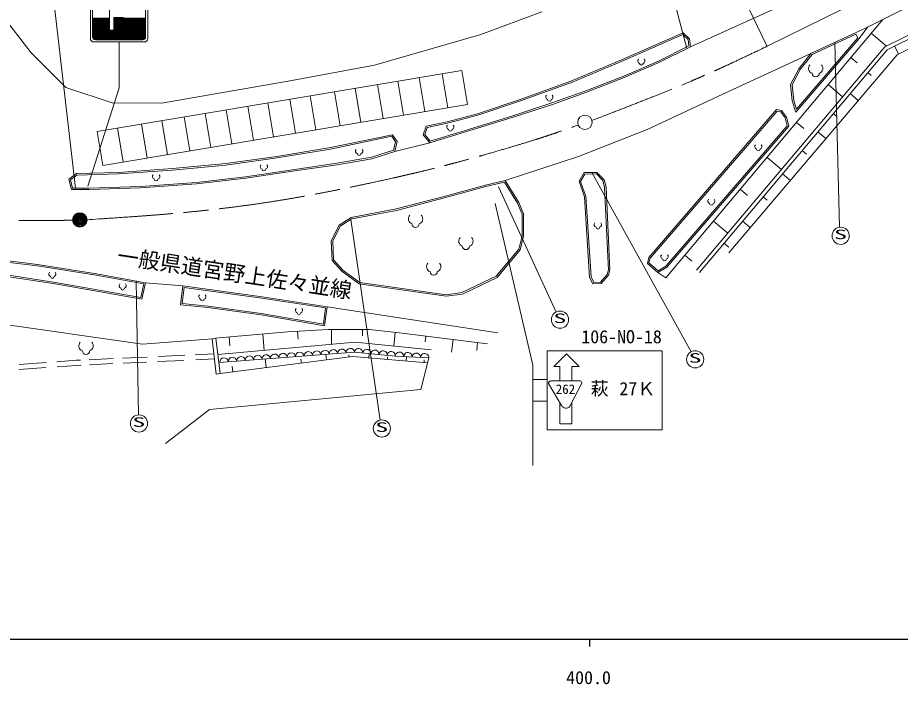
# Model space of a CAD drawing. Units: millimetres, scale not verified. Extents: x 40000 to 680000, y 20000 to 380000.
# Drawn here: x 388290 to 511295, y 198715 to 291706 of the extents above; entities that cross this region are included whole.
import ezdxf
from ezdxf.enums import TextEntityAlignment as Align

# ---------------------------------------------------------------- set-up
doc = ezdxf.new("R2010")
doc.units = ezdxf.units.MM
doc.header["$LTSCALE"] = 1000
doc.linetypes.add('CHAIN', pattern=[18.5, 12, -1.5, 3.5, -1.5])
for name, color, linetype, lineweight in [('M-BGD', 7, 'Continuous', 13), ('M-BMK', 2, 'CHAIN', 13), ('M-BMK-SRVR', 3, 'Continuous', 13), ('M-STR-HTXT', 7, 'Continuous', 13), ('M-STR-STRC', 7, 'Continuous', 13), ('M-TTL-BAND', 7, 'Continuous', 25)]:
    doc.layers.add(name, color=color, linetype=linetype, lineweight=lineweight)
doc.styles.add('ＭＳ ゴシック', font='')
doc.styles.get('ＭＳ ゴシック').set_extended_font_data('MS Gothic')

msp = doc.modelspace()

# ---------------------------------------------------------------- linework, layer by layer
at = {"layer": 'M-BGD'}
for p, q in [((559262, 316671), (508837, 291429)), ((553831, 309878), (509128, 287632)), ((554116, 309462), (509444, 287231)), ((506610, 298777), (482045, 287643)), ((510830, 286504), (532113, 297273)), ((385935, 292265), (390187, 286803)), ((452839, 289350), (461343, 292533)), ((508837, 291429), (478632, 255433)), ((506544, 290299), (498830, 286701)), ((505543, 288778), (506782, 290416)), ((508837, 291429), (506544, 290299)), ((437999, 285077), (452839, 289350)), ((481017, 289592), (472452, 285816)), ((480979, 289356), (472531, 285632)), ((481740, 288662), (480979, 289356)), ((481932, 288758), (481017, 289592)), ((505078, 289378), (498987, 286577)), ((505391, 288908), (505078, 289378)), ((509357, 287746), (507238, 289524)), ((481832, 287760), (481740, 288662)), ((482045, 287643), (481932, 288758)), ((496753, 278541), (505543, 288778)), ((496831, 278939), (505391, 288908)), ((390187, 286803), (395017, 281973)), ((477574, 285629), (481832, 287760)), ((477659, 285447), (482045, 287643)), ((509128, 287632), (482905, 256502)), ((509444, 287231), (483287, 256180)), ((498830, 286701), (487268, 281355)), ((498830, 286701), (497161, 284587)), ((511056, 286619), (510492, 287753)), ((472452, 285816), (465399, 282825)), ((472531, 285632), (465472, 282638)), ((472745, 283564), (477574, 285629)), ((472821, 283379), (477659, 285447)), ((487379, 258880), (510830, 286504)), ((498987, 286577), (497330, 284478)), ((505263, 285406), (504394, 286135)), ((399384, 275833), (450172, 284326)), ((425969, 282828), (437999, 285077)), ((450172, 284326), (450964, 279592)), ((497161, 284587), (496011, 282361)), ((497330, 284478), (496216, 282322)), ((445042, 278601), (444250, 283336)), ((448233, 279135), (447442, 283869)), ((467470, 281498), (472745, 283564)), ((467541, 281311), (472821, 283379)), ((507223, 283642), (506753, 284038)), ((395017, 281973), (401479, 279842)), ((408319, 279792), (425969, 282828)), ((436121, 277110), (435330, 281844)), ((439243, 277632), (438451, 282366)), ((442041, 278100), (441249, 282834)), ((465399, 282825), (458309, 280276)), ((465472, 282638), (458375, 280088)), ((496011, 282361), (496234, 280099)), ((496216, 282322), (496431, 280141)), ((503257, 280663), (501230, 282364)), ((429859, 276063), (429068, 280797)), ((433254, 276630), (432462, 281365)), ((462749, 279801), (467470, 281498)), ((462814, 279612), (467541, 281311)), ((487268, 281355), (476004, 276106)), ((505439, 280154), (504294, 281118)), ((400176, 271099), (450964, 279592)), ((401479, 279842), (408319, 279792)), ((421136, 274604), (420344, 279338)), ((423927, 275071), (423136, 279805)), ((426998, 275584), (426206, 280318)), ((458309, 280276), (452364, 278282)), ((458375, 280088), (452421, 278090)), ((457141, 277956), (462749, 279801)), ((457201, 277765), (462814, 279612)), ((496234, 280099), (496753, 278541)), ((496431, 280141), (496831, 278939)), ((415223, 273615), (414431, 278349)), ((418128, 274101), (417337, 278835)), ((452364, 278282), (448154, 277174)), ((452421, 278090), (448200, 276980)), ((494056, 278896), (476243, 258238)), ((494132, 278678), (476425, 258144)), ((494746, 278764), (494056, 278896)), ((494631, 278583), (494132, 278678)), ((495247, 277743), (494631, 278583)), ((495432, 277830), (494746, 278764)), ((502461, 277907), (501951, 278337)), ((406353, 272132), (405561, 276866)), ((409164, 272602), (408372, 277336)), ((412304, 273127), (411513, 277861)), ((448154, 277174), (445200, 276546)), ((448200, 276980), (445352, 276374)), ((450644, 275962), (457141, 277956)), ((450702, 275771), (457201, 277765)), ((495524, 276635), (495247, 277743)), ((495743, 276583), (495432, 277830)), ((497832, 276249), (496815, 277102)), ((399384, 275833), (400176, 271099)), ((403016, 271574), (402224, 276308)), ((445200, 276546), (444794, 275365)), ((445352, 276374), (445020, 275406)), ((445717, 274257), (450702, 275771)), ((445786, 274487), (450644, 275962)), ((476004, 276106), (466450, 272331)), ((478607, 257047), (495524, 276635)), ((478737, 256893), (495743, 276583)), ((500932, 274846), (499808, 275793)), ((440518, 275380), (431863, 273572)), ((440427, 275157), (431900, 273375)), ((440950, 274372), (440427, 275157)), ((441164, 274411), (440518, 275380)), ((440686, 273202), (440950, 274372)), ((440856, 273046), (441164, 274411)), ((444794, 275365), (445717, 274257)), ((445020, 275406), (445786, 274487)), ((431863, 273572), (424430, 272333)), ((431900, 273375), (424460, 272135)), ((437614, 272231), (440686, 273202)), ((445717, 274257), (440856, 273046)), ((498234, 272659), (497610, 273184)), ((424430, 272333), (417294, 271341)), ((424460, 272135), (417317, 271143)), ((432774, 271391), (437614, 272231)), ((432805, 271193), (437661, 272036)), ((437661, 272036), (440856, 273046)), ((466450, 272331), (456248, 268969)), ((494724, 270533), (492716, 272218)), ((409861, 270647), (402328, 270102)), ((417294, 271341), (409861, 270647)), ((417317, 271143), (409877, 270448)), ((426581, 270499), (432774, 271391)), ((426610, 270301), (432805, 271193)), ((396481, 269953), (395440, 269160)), ((396550, 269755), (395665, 269080)), ((402328, 270102), (396481, 269953)), ((402338, 269902), (396550, 269755)), ((409877, 270448), (402338, 269902)), ((413212, 268716), (420043, 269508)), ((420043, 269508), (426581, 270499)), ((420069, 269310), (426610, 270301)), ((467231, 270084), (466528, 268881)), ((467347, 269886), (466747, 268860)), ((469020, 270113), (467231, 270084)), ((468937, 269912), (467347, 269886)), ((469837, 268986), (468937, 269912)), ((470017, 269087), (469020, 270113)), ((495968, 268998), (494867, 269926)), ((395440, 269160), (395787, 267723)), ((395665, 269080), (395944, 267923)), ((398261, 267923), (405390, 268171)), ((405390, 268171), (413212, 268716)), ((405401, 267971), (413231, 268517)), ((413231, 268517), (420069, 269310)), ((447728, 266766), (453490, 268325)), ((453490, 268325), (456248, 268969)), ((453539, 268131), (456153, 268742)), ((456153, 268742), (457953, 265826)), ((456248, 268969), (458132, 265917)), ((466528, 268881), (467290, 266711)), ((466747, 268860), (467488, 266752)), ((470082, 268031), (469837, 268986)), ((470281, 268060), (470017, 269087)), ((395787, 267723), (398265, 267723)), ((395944, 267923), (398261, 267923)), ((398265, 267723), (405401, 267971)), ((447780, 266573), (453539, 268131)), ((470610, 256468), (470082, 268031)), ((470810, 256477), (470281, 268060)), ((490018, 266900), (488983, 267769)), ((441022, 265019), (447728, 266766)), ((441066, 264823), (447780, 266573)), ((457953, 265826), (458583, 264281)), ((458132, 265917), (458783, 264321)), ((467290, 266711), (467994, 255480)), ((467488, 266752), (468191, 255534)), ((492743, 266244), (492171, 266726)), ((434788, 263838), (441022, 265019)), ((434863, 263648), (441066, 264823)), ((433087, 262751), (434788, 263838)), ((433242, 262612), (434863, 263648)), ((458583, 264281), (458604, 261281)), ((458783, 264321), (458804, 261257)), ((487232, 261639), (485241, 263309)), ((490378, 262413), (489301, 263320)), ((432001, 260579), (433087, 262751)), ((432203, 260535), (433242, 262612)), ((458604, 261281), (458138, 259419)), ((458804, 261257), (458321, 259325)), ((432096, 257839), (432001, 260579)), ((432293, 257920), (432203, 260535)), ((487397, 259683), (486719, 260254)), ((381536, 258461), (391069, 257265)), ((458138, 259419), (454963, 255625)), ((458321, 259325), (455089, 255463)), ((482252, 257743), (481265, 258571)), ((381513, 258263), (391041, 257067)), ((391069, 257265), (399272, 255979)), ((433513, 256281), (432096, 257839)), ((433647, 256431), (432293, 257920)), ((476243, 258238), (476046, 257434)), ((476046, 257434), (477506, 256146)), ((476425, 258144), (476269, 257504)), ((476269, 257504), (477528, 256393)), ((393508, 254560), (384684, 255934)), ((393541, 254757), (384711, 256132)), ((391041, 257067), (399239, 255782)), ((399272, 255979), (406101, 254738)), ((435874, 254581), (433513, 256281)), ((435951, 254772), (433647, 256431)), ((469512, 254825), (470425, 255872)), ((470425, 255872), (470618, 256533)), ((470604, 255773), (470810, 256477)), ((477506, 256146), (478737, 256893)), ((477506, 256146), (478632, 255433)), ((477528, 256393), (478607, 257047)), ((405458, 252662), (393541, 254757)), ((399239, 255782), (405863, 254578)), ((406101, 254738), (405613, 252432)), ((411318, 254285), (406101, 254738)), ((447994, 253041), (435951, 254772)), ((454963, 255625), (450203, 253348)), ((455089, 255463), (450261, 253154)), ((467994, 255480), (468464, 254571)), ((468191, 255534), (468582, 254777)), ((468464, 254571), (469607, 254630)), ((468582, 254777), (469512, 254825)), ((469607, 254630), (470604, 255773)), ((405613, 252432), (393508, 254560)), ((405863, 254578), (405458, 252662)), ((410970, 251643), (411318, 254285)), ((411195, 251822), (411490, 254059)), ((411318, 254285), (422349, 252776)), ((411490, 254059), (422320, 252578)), ((447994, 252839), (435874, 254581)), ((422320, 252578), (431208, 251215)), ((422349, 252776), (431434, 251383)), ((450203, 253348), (447994, 253041)), ((450261, 253154), (447994, 252839)), ((405674, 246186), (364753, 252007)), ((414801, 251266), (410970, 251643)), ((414825, 251464), (411195, 251822)), ((422204, 250250), (414801, 251266)), ((422234, 250448), (414825, 251464)), ((431208, 251215), (430888, 248973)), ((431434, 251383), (431057, 248741)), ((455222, 247755), (431434, 251383)), ((431057, 248741), (422204, 250250)), ((430888, 248973), (422234, 250448)), ((425946, 247877), (416831, 247115)), ((422641, 245301), (422450, 247585)), ((431558, 248208), (425946, 247877)), ((427364, 246876), (427300, 247957)), ((437321, 248208), (431558, 248208)), ((432045, 246147), (432044, 248208)), ((436345, 247338), (436345, 248208)), ((441485, 247751), (437321, 248208)), ((440703, 245903), (440913, 247814)), ((453749, 246228), (441485, 247751)), ((445070, 246466), (445173, 247293)), ((415410, 246912), (405674, 246186)), ((415410, 246912), (415892, 246988)), ((415943, 241961), (415410, 246912)), ((416831, 247115), (415892, 246988)), ((415892, 246988), (416502, 242063)), ((435334, 246443), (416173, 244718)), ((417869, 245952), (417766, 247193)), ((445922, 245377), (435334, 246443)), ((448766, 245029), (448988, 246819)), ((452255, 245286), (452393, 246396)), ((415637, 244796), (413017, 244675)), ((435233, 245030), (416310, 243614)), ((440918, 244513), (435233, 245030)), ((437266, 244845), (437216, 244236)), ((392276, 243602), (388500, 243326)), ((396468, 243909), (393743, 243710)), ((397053, 243936), (396468, 243909)), ((401582, 244146), (398270, 243992)), ((406315, 244365), (402920, 244208)), ((406229, 243660), (402998, 243510)), ((411467, 243903), (407780, 243732)), ((411597, 244609), (407906, 244438)), ((415670, 244097), (413102, 243978)), ((434954, 244425), (416502, 242063)), ((422775, 244097), (422931, 242886)), ((427774, 244065), (427844, 243515)), ((431252, 244732), (431351, 243963)), ((434428, 244695), (434471, 244363)), ((445406, 243554), (434954, 244425)), ((439846, 244403), (439814, 244020)), ((445581, 244243), (440918, 244513)), ((442483, 244423), (442431, 243802)), ((444466, 239846), (445581, 244243)), ((444949, 243998), (444916, 243595)), ((392195, 242895), (388502, 242625)), ((396510, 243210), (393778, 243010)), ((397138, 243239), (396510, 243210)), ((401574, 243445), (398307, 243293)), ((418174, 243098), (418278, 242290)), ((416502, 242063), (415943, 241961)), ((415035, 237056), (444466, 239846)), ((408899, 232331), (415035, 237056))]:
    msp.add_line(p, q, dxfattribs=at)
for centre, radius, start, end in [((475060, 285672), 364, 135.79799, 252.27913), ((475339, 285672), 364, 287.72533, 44.20647), ((475199, 285326), 250, 180.00231, 0.00216), ((499222, 284631), 727, 135.79799, 252.27913), ((499779, 284631), 727, 287.72533, 44.20647), ((499501, 283938), 500, 180.00231, 0.00216), ((462259, 280637), 364, 135.79799, 252.27913), ((462537, 280637), 364, 287.72533, 44.20647), ((462398, 280291), 250, 180.00231, 0.00216), ((448448, 276455), 364, 135.79799, 252.27913), ((448587, 276108), 250, 180.00231, 0.00216), ((448727, 276455), 364, 287.72533, 44.20647), ((435741, 273080), 364, 135.79799, 252.27913), ((436020, 273080), 364, 287.72533, 44.20647), ((491375, 273719), 364, 135.79799, 252.27913), ((491514, 273373), 250, 180.00231, 0.00216), ((491654, 273719), 364, 287.72533, 44.20647), ((435880, 272734), 250, 180.00231, 0.00216), ((422460, 270926), 364, 135.79799, 252.27913), ((422738, 270926), 364, 287.72533, 44.20647), ((407455, 269525), 364, 135.79799, 252.27913), ((407734, 269525), 364, 287.72533, 44.20647), ((422599, 270579), 250, 180.00231, 0.00216), ((407594, 269179), 250, 180.00231, 0.00216), ((484833, 266127), 364, 135.79799, 252.27913), ((484973, 265781), 250, 180.00231, 0.00216), ((485112, 266127), 364, 287.72533, 44.20647), ((443463, 263641), 727, 135.79799, 252.27913), ((444020, 263641), 727, 287.72533, 44.20647), ((443741, 262948), 500, 180.00231, 0.00216), ((469003, 262815), 364, 135.79799, 252.27913), ((469143, 262469), 250, 180.00231, 0.00216), ((469282, 262815), 364, 287.72533, 44.20647), ((450478, 260536), 727, 135.79799, 252.27913), ((451035, 260536), 727, 287.72533, 44.20647), ((450756, 259844), 500, 180.00231, 0.00216), ((478292, 258373), 364, 135.79799, 252.27913), ((478570, 258373), 364, 287.72533, 44.20647), ((445993, 256971), 727, 135.79799, 252.27913), ((446550, 256971), 727, 287.72533, 44.20647), ((478431, 258027), 250, 180.00231, 0.00216), ((392983, 255930), 364, 135.79799, 252.27913), ((393262, 255930), 364, 287.72533, 44.20647), ((446271, 256278), 500, 180.00231, 0.00216), ((393123, 255584), 250, 180.00231, 0.00216), ((402781, 254311), 364, 135.79799, 252.27913), ((402920, 253965), 250, 180.00231, 0.00216), ((403060, 254311), 364, 287.72533, 44.20647), ((413902, 252800), 364, 135.79799, 252.27913), ((414041, 252454), 250, 180.00231, 0.00216), ((414180, 252800), 364, 287.72533, 44.20647), ((427361, 250893), 364, 135.79799, 252.27913), ((427640, 250893), 364, 287.72533, 44.20647), ((427501, 250547), 250, 180.00231, 0.00216), ((397544, 245930), 727, 135.79799, 252.27913), ((398101, 245930), 727, 287.72533, 44.20647), ((397822, 245237), 500, 180.00231, 0.00216), ((424100, 244197), 588, 4.28017, 184.28017), ((425272, 244284), 588, 4.28017, 184.28017), ((426444, 244372), 588, 4.28017, 184.28017), ((427616, 244460), 588, 4.28017, 184.28017), ((428788, 244547), 588, 4.28017, 184.28017), ((429960, 244635), 588, 4.28017, 184.28017), ((431132, 244723), 588, 4.28017, 184.28017), ((432304, 244811), 588, 4.28017, 184.28017), ((433476, 244898), 588, 4.28017, 184.28017), ((434648, 244986), 588, 4.28017, 184.28017), ((435802, 244978), 571, 354.8078, 174.8078), ((436939, 244875), 571, 354.8078, 174.8078), ((438076, 244772), 571, 354.8078, 174.8078), ((439213, 244668), 571, 354.8078, 174.8078), ((440350, 244565), 571, 354.8078, 174.8078), ((441501, 244479), 584, 356.68008, 176.68008), ((442667, 244412), 584, 356.68008, 176.68008), ((443833, 244344), 584, 356.68008, 176.68008), ((444998, 244277), 584, 356.68008, 176.68008), ((417068, 243670), 588, 4.28017, 184.28017), ((418240, 243758), 588, 4.28017, 184.28017), ((419412, 243846), 588, 4.28017, 184.28017), ((420584, 243933), 588, 4.28017, 184.28017), ((421756, 244021), 588, 4.28017, 184.28017), ((422928, 244109), 588, 4.28017, 184.28017)]:
    msp.add_arc(centre, radius, start, end, dxfattribs=at)
msp.add_open_spline([(338114, 293616), (338327, 292545), (338541, 291473), (339257, 291085), (339724, 290832), (340405, 290871), (341053, 290840), (342052, 290794), (342973, 290585), (343747, 290106), (344640, 289553), (345338, 288642), (346237, 288065), (347347, 287353), (348762, 287148), (350116, 287208), (352487, 287312), (354667, 288225), (356770, 289249), (360104, 290872), (363246, 292773), (366544, 294378), (370046, 296082), (373725, 297454), (377290, 299062), (380681, 300592), (383969, 302336), (387209, 304160), (389493, 305446), (391752, 306772), (394011, 308098)], degree=3, knots=[0, 0, 0, 0, 1, 1, 1, 2, 2, 2, 3, 3, 3, 4, 4, 4, 5, 5, 5, 6, 6, 6, 7, 7, 7, 8, 8, 8, 9, 9, 9, 10, 10, 10, 10], dxfattribs=at)
at = {"layer": 'M-BMK'}
msp.add_line((492741, 287723), (556819, 319298), dxfattribs=at)
for points, knots in [([(468268, 277342), (471284, 278504), (474299, 279666), (477300, 280866), (479727, 281836), (482145, 282832), (484534, 283889), (487295, 285112), (490018, 286417), (492741, 287723)], [0, 0, 0, 0, 1, 1, 1, 2, 2, 2, 3, 3, 3, 3]), ([(397954, 263521), (402288, 263799), (406622, 264077), (410947, 264476), (415646, 264910), (420335, 265487), (424992, 266246), (429223, 266935), (433429, 267775), (437620, 268680), (440850, 269377), (444071, 270114), (447271, 270932), (450428, 271739), (453566, 272626), (456691, 273552), (458987, 274232), (461276, 274933), (463539, 275712), (464491, 276040), (465440, 276381), (466388, 276723)], [0, 0, 0, 0, 1, 1, 1, 2, 2, 2, 3, 3, 3, 4, 4, 4, 5, 5, 5, 6, 6, 6, 7, 7, 7, 7]), ([(369984, 263751), (372846, 263613), (375707, 263476), (378571, 263430), (381570, 263382), (384570, 263436), (387570, 263431), (389119, 263428), (390666, 263410), (392214, 263410), (392472, 263411), (392730, 263411), (392988, 263413), (393246, 263414), (393504, 263416), (393762, 263419), (394020, 263422), (394278, 263426), (394536, 263431), (394820, 263436), (395103, 263443), (395387, 263452), (395434, 263453), (395481, 263455), (395529, 263456), (395560, 263457), (395592, 263458), (395623, 263459), (395628, 263460), (395634, 263460), (395639, 263460), (395644, 263460), (395649, 263460), (395655, 263460), (395660, 263461), (395665, 263461), (395670, 263461), (395679, 263461), (395687, 263461), (395696, 263462), (395704, 263462), (395712, 263462), (395721, 263462), (395796, 263464), (395872, 263460), (395948, 263455)], [0, 0, 0, 0, 1, 1, 1, 2, 2, 2, 3, 3, 3, 4, 4, 4, 5, 5, 5, 6, 6, 6, 7, 7, 7, 8, 8, 8, 9, 9, 9, 10, 10, 10, 11, 11, 11, 12, 12, 12, 13, 13, 13, 14, 14, 14, 15, 15, 15, 15])]:
    msp.add_open_spline(points, degree=3, knots=knots, dxfattribs=at)
at = {"layer": 'M-BMK-SRVR'}
for centre, radius in [((467343, 277102), 1000), ((396954, 263496), 1000), ((396954, 263496), 900), ((396954, 263496), 800), ((396954, 263496), 700), ((396954, 263496), 600), ((396954, 263496), 500), ((396954, 263496), 400), ((396954, 263496), 300), ((396954, 263496), 200), ((396954, 263496), 100)]:
    msp.add_circle(centre, radius, dxfattribs=at)
at = {"layer": 'M-STR-HTXT'}
msp.add_line((492690, 287791), (480436, 313287), dxfattribs=at)
at = {"layer": 'M-STR-STRC'}
for p, q in [((476263, 307233), (481548, 287395)), ((392664, 299777), (396361, 267923)), ((398424, 288811), (398424, 295811)), ((398724, 295611), (398724, 289011)), ((406124, 295611), (406124, 289011)), ((406424, 288811), (406424, 295811)), ((401102, 295032), (401102, 289943)), ((398724, 291611), (401102, 291611)), ((401702, 291706), (401702, 289943)), ((401702, 291706), (403039, 291706)), ((401702, 291611), (406124, 291611)), ((398724, 291511), (401102, 291511)), ((398724, 291411), (401102, 291411)), ((398724, 291311), (401102, 291311)), ((398724, 291211), (401102, 291211)), ((398724, 291111), (401102, 291111)), ((398724, 291011), (401102, 291011)), ((398724, 290911), (401102, 290911)), ((398724, 290811), (401102, 290811)), ((398724, 290711), (401102, 290711)), ((398724, 290611), (401102, 290611)), ((398724, 290511), (401102, 290511)), ((398724, 290411), (401102, 290411)), ((398724, 290311), (401102, 290311)), ((401702, 291511), (406124, 291511)), ((401702, 291411), (406124, 291411)), ((401702, 291311), (406124, 291311)), ((401702, 291211), (406124, 291211)), ((401702, 291111), (406124, 291111)), ((401702, 291011), (406124, 291011)), ((401702, 290911), (406124, 290911)), ((401702, 290811), (406124, 290811)), ((401702, 290711), (406124, 290711)), ((401702, 290611), (406124, 290611)), ((401702, 290511), (406124, 290511)), ((401702, 290411), (406124, 290411)), ((401702, 290311), (406124, 290311)), ((398724, 290211), (401102, 290211)), ((398724, 290111), (401102, 290111)), ((398724, 290011), (401102, 290011)), ((398724, 289911), (406124, 289911)), ((398724, 289811), (406124, 289811)), ((398724, 289711), (406124, 289711)), ((398724, 289611), (406124, 289611)), ((398724, 289511), (406124, 289511)), ((398724, 289411), (406124, 289411)), ((398724, 289311), (406124, 289311)), ((398724, 289211), (406124, 289211)), ((398724, 289111), (406124, 289111)), ((401102, 289943), (401702, 289943)), ((401702, 290211), (406124, 290211)), ((401702, 290111), (406124, 290111)), ((401702, 290011), (406124, 290011)), ((398724, 289011), (406124, 289011)), ((398737, 288911), (406111, 288911)), ((398778, 288811), (406070, 288811)), ((398859, 288711), (405989, 288711)), ((398924, 288311), (405924, 288311)), ((399124, 288611), (405724, 288611)), ((402424, 288311), (402424, 281897)), ((502809, 262469), (502170, 288259)), ((402424, 281897), (398073, 268183)), ((482132, 245099), (468321, 270102)), ((463313, 250646), (455291, 268109)), ((460083, 243235), (454848, 265805)), ((438812, 235578), (434726, 263561)), ((405120, 236301), (404798, 254975)), ((462083, 245235), (462083, 234235)), ((462083, 245235), (478083, 245235)), ((462991, 243044), (464759, 244812)), ((466527, 243044), (464759, 244812)), ((478083, 245235), (478083, 234235)), ((460083, 243235), (460083, 229235)), ((462991, 243044), (463845, 243044)), ((463845, 243044), (463845, 241029)), ((465527, 243044), (466527, 243044)), ((465527, 243044), (465527, 241044)), ((465527, 243044), (465527, 241034)), ((460095, 241235), (462083, 241235)), ((462285, 240684), (464080, 237619)), ((462620, 241029), (466667, 241029)), ((466907, 240705), (465242, 237537)), ((460095, 238235), (462083, 238235)), ((463845, 237978), (463846, 235044)), ((465527, 238037), (465528, 235044)), ((463846, 235044), (465528, 235044)), ((462083, 234235), (478083, 234235))]:
    msp.add_line(p, q, dxfattribs=at)
for centre in [(502976, 261280), (463867, 249582), (482708, 244046), (405194, 235104), (439045, 234401)]:
    msp.add_circle(centre, 1200, dxfattribs=at)
for centre, radius, start, end in [((398924, 288811), 500, 180.00223, 270.00223), ((399124, 289011), 400, 180.00223, 270.00223), ((405724, 289011), 400, 270.00223, 0.00223), ((405924, 288811), 500, 270.00223, 0.00223), ((462540, 240759), 266, 84.11708, 196.43674), ((466502, 240605), 455, 19.04469, 68.75363), ((464688, 237895), 660, 202.16442, 327.14356)]:
    msp.add_arc(centre, radius, start, end, dxfattribs=at)
at = {"layer": 'M-TTL-BAND'}
for p, q in [((40000, 205000), (579000, 205000)), ((468000, 205000), (468000, 204000))]:
    msp.add_line(p, q, dxfattribs=at)

# ---------------------------------------------------------------- texts
at = {"layer": 'M-STR-HTXT', "style": 'ＭＳ ゴシック'}
msp.add_text('一般県道宮野上佐々並線', height=2199, rotation=351.369, dxfattribs=at).set_placement((401944, 256813), align=Align.BOTTOM_LEFT)
at = {"layer": 'M-STR-STRC', "style": 'ＭＳ ゴシック', "width": 2}
for p in [(502058, 260418), (462949, 248719), (481789, 243184), (404275, 234241), (438126, 233538)]:
    msp.add_text('S', height=1320, rotation=0.002, dxfattribs=at).set_placement(p, align=Align.BOTTOM_LEFT)
at = {"layer": 'M-STR-STRC', "style": 'ＭＳ ゴシック'}
for s, height, p in [('106-NO-18', 1833, (466833, 245735)), ('萩', 1833, (468135, 238499)), ('262', 1320, (463283, 238835)), ('27Ｋ', 1833, (472135, 238499))]:
    msp.add_text(s, height=height, rotation=0.002, dxfattribs=at).set_placement(p, align=Align.BOTTOM_LEFT)
at = {"layer": 'M-TTL-BAND', "style": 'ＭＳ ゴシック'}
msp.add_text('400.0', height=1833, dxfattribs=at).set_placement((467844, 198195), align=Align.BOTTOM_CENTER)

doc.saveas('drawing.dxf')
